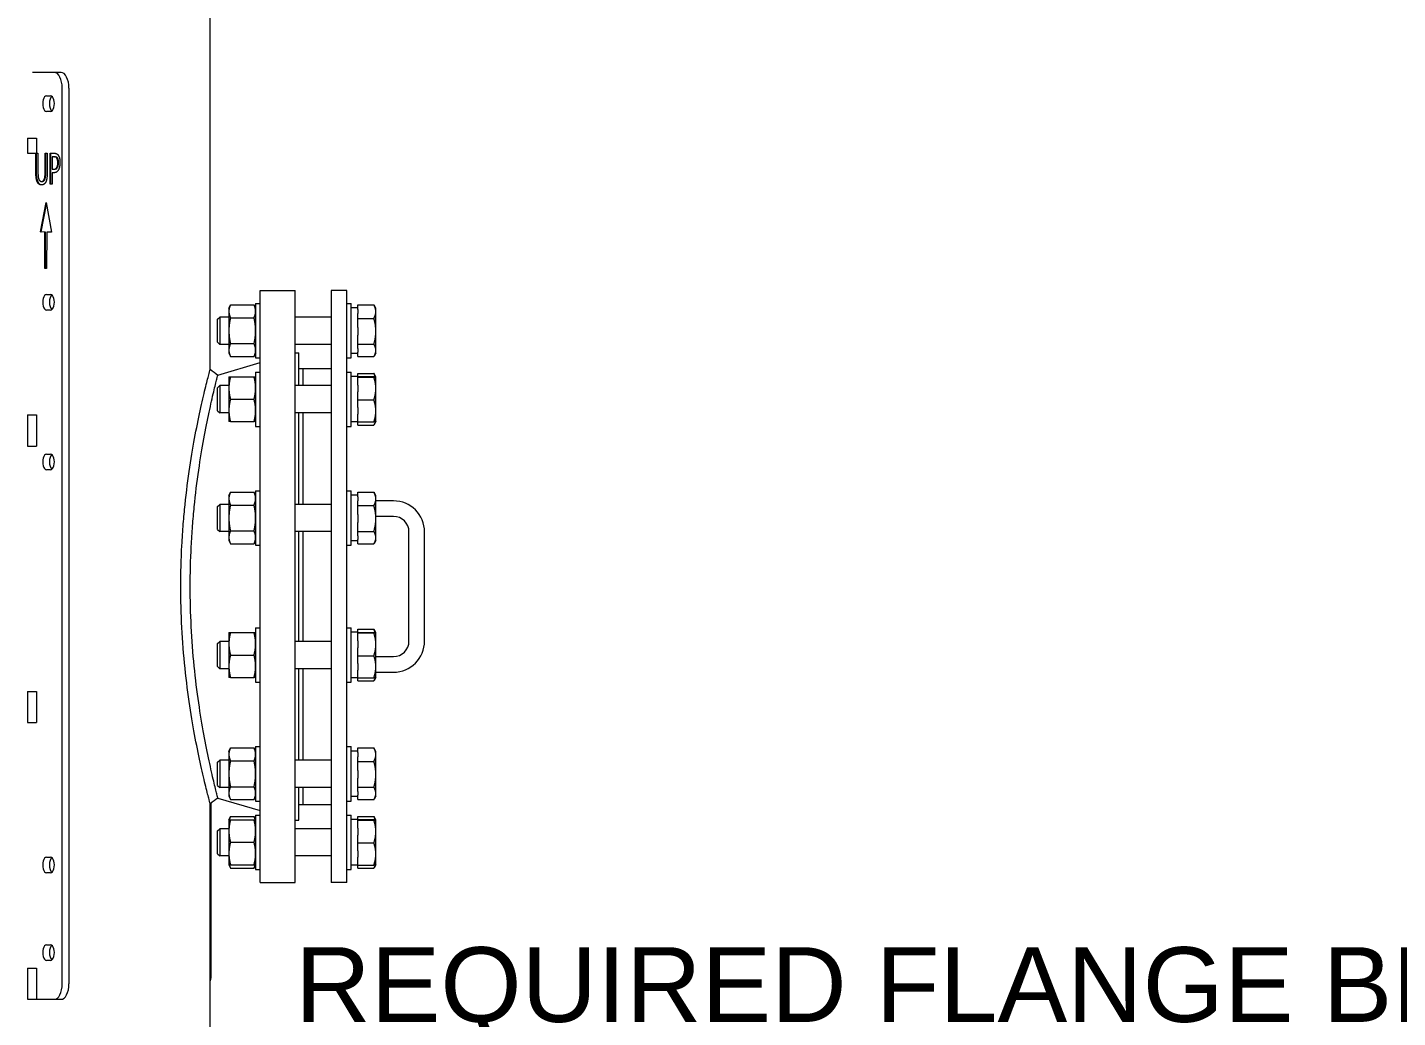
# Model space of a CAD drawing. Header units: inches. Extents: x 20 to 536, y 8 to 344.
# Drawn here: x 125.48 to 169.45, y 94.86 to 126.65 of the extents above; entities that cross this region are included whole.
import ezdxf

# ---------------------------------------------------------------- set-up
doc = ezdxf.new("R2010")
doc.units = ezdxf.units.IN
doc.header["$LTSCALE"] = 16
doc.header["$MEASUREMENT"] = 0
doc.layers.add('Symbol (ANSI)', color=7, linetype='Continuous', lineweight=25)
doc.layers.add('Visible (ANSI)', color=7, linetype='Continuous', lineweight=50)
doc.styles.add('MEMCOR Medium', font='arial.ttf')
doc.dimstyles.new('Default (ANSI)$7', dxfattribs={"dimscale": 16, "dimtxt": 0.15, "dimasz": 0.098425, "dimexe": 0.125, "dimexo": 0.0625, "dimgap": 0.031496, "dimtad": 0, "dimtih": 1, "dimtoh": 1, "dimdec": 4, "dimrnd": 1e-08, "dimzin": 3, "dimdsep": 46, "dimlunit": 5, "dimtxsty": 'MEMCOR Medium', "dimcen": 0.09, "dimdle": 0.393701, "dimclrd": 256, "dimclre": 256, "dimclrt": 256, "dimadec": 0, "dimazin": 1, "dimtfac": 0.8, "dimtofl": 0, "dimtmove": 0, "dimatfit": 3, "dimfxl": 1, "dimfrac": 1, "dimtolj": 1, "dimtzin": 4, "dimlwd": -1, "dimlwe": -1, "dimarcsym": 0})

msp = doc.modelspace()

# ---------------------------------------------------------------- linework, layer by layer
at = {"layer": 'Visible (ANSI)', "linetype": 'Continuous', "lineweight": 18}
for p, q in [((131.34677, 115.67351), (131.34677, 136.70412)), ((126.34737, 125.20079), (125.64337, 125.20079)), ((126.56388, 125.20079), (126.34737, 125.20079)), ((126.09737, 124.45079), (126.22237, 124.45079)), ((126.59737, 95.95079), (126.59737, 124.70079)), ((126.81388, 124.70079), (126.81388, 95.95079)), ((126.22237, 123.95079), (126.09737, 123.95079)), ((125.48133, 123.09079), (125.76837, 123.09079)), ((125.48133, 123.09079), (125.48133, 122.61036)), ((125.76837, 123.09079), (125.76837, 122.61036)), ((125.48133, 122.61036), (125.76837, 122.61036)), ((125.75392, 121.98638), (125.75392, 122.61036)), ((125.76837, 122.61036), (125.82037, 122.61036)), ((125.77557, 121.98638), (125.77557, 122.61036)), ((125.82037, 122.61036), (125.82037, 121.98638)), ((126.0493, 122.61036), (126.11576, 122.61036)), ((126.0493, 121.98313), (126.0493, 122.61036)), ((126.07096, 121.98313), (126.07096, 122.61036)), ((126.11576, 122.61036), (126.11576, 121.98638)), ((126.21097, 121.61036), (126.21097, 122.61036)), ((126.21097, 122.61036), (126.33658, 122.61036)), ((126.23262, 121.61036), (126.23262, 122.61036)), ((126.33253, 122.49529), (126.27742, 122.49529)), ((126.27742, 122.49529), (126.27742, 122.09659)), ((126.33253, 122.49529), (126.35418, 122.49529)), ((126.27742, 122.09659), (126.32281, 122.09659)), ((126.27742, 121.98313), (126.27742, 121.61036)), ((126.33375, 121.98313), (126.27742, 121.98313)), ((126.32281, 122.09659), (126.34446, 122.09659)), ((126.42937, 122.15655), (126.45102, 122.15655)), ((125.93464, 121.70275), (125.95629, 121.70275)), ((126.27742, 121.61036), (126.21097, 121.61036)), ((125.89696, 120.08128), (126.07927, 121.02444)), ((125.91861, 120.08128), (126.08976, 120.9667)), ((126.07927, 121.02444), (126.25186, 120.07434)), ((126.04507, 120.07918), (125.89696, 120.08128)), ((125.89696, 120.08128), (125.91861, 120.08128)), ((126.06672, 120.07918), (125.91861, 120.08128)), ((126.03785, 118.90326), (126.04507, 120.07918)), ((126.04507, 120.07918), (126.06672, 120.07918)), ((126.05951, 118.90352), (126.06672, 120.07918)), ((126.10172, 120.07786), (126.09554, 118.90396)), ((126.10172, 120.07786), (126.12337, 120.07786)), ((126.25186, 120.07434), (126.10172, 120.07786)), ((126.25177, 120.07485), (126.12337, 120.07786)), ((126.09554, 118.90396), (126.03785, 118.90326)), ((126.09737, 118.07579), (126.22237, 118.07579)), ((132.94707, 99.20079), (132.94707, 118.20079)), ((132.94707, 118.20079), (134.07207, 118.20079)), ((134.07207, 99.20079), (134.07207, 118.20079)), ((135.22707, 118.20079), (135.22707, 99.20079)), ((135.72707, 118.20079), (135.22707, 118.20079)), ((135.72707, 99.20079), (135.72707, 118.20079)), ((126.22237, 117.57579), (126.09737, 117.57579)), ((131.94744, 117.63016), (131.99931, 117.74139)), ((131.94744, 117.63016), (131.94744, 117.53383)), ((131.94744, 117.53383), (131.94744, 116.91116)), ((131.99931, 117.74139), (132.75457, 117.74139)), ((132.80644, 117.63016), (132.75457, 117.74139)), ((132.80644, 117.78616), (132.80644, 116.03616)), ((132.80644, 117.78616), (132.94707, 117.78616)), ((135.72707, 117.78616), (135.86769, 117.78616)), ((135.86769, 116.03616), (135.86769, 117.78616)), ((136.08669, 117.64066), (135.86769, 117.64066)), ((136.08669, 117.58947), (136.08669, 117.74084)), ((136.08669, 117.74084), (136.60062, 117.74084)), ((136.08669, 117.58947), (136.08669, 117.4593)), ((136.08669, 117.30793), (136.08669, 117.4593)), ((136.66482, 117.62991), (136.60733, 117.72949)), ((136.66482, 117.52439), (136.66482, 117.62991)), ((136.66482, 116.8931), (136.66482, 117.52439)), ((131.58669, 117.28251), (131.65285, 117.34866)), ((131.58669, 116.53981), (131.58669, 117.28251)), ((131.65285, 117.34866), (131.65285, 116.47366)), ((131.94744, 117.34866), (131.65285, 117.34866)), ((131.99931, 117.32628), (132.75457, 117.32628)), ((135.22707, 117.34866), (134.07207, 117.34866)), ((136.08669, 117.01783), (136.08669, 117.30793)), ((136.08669, 117.30793), (136.60062, 117.30793)), ((136.08669, 117.01783), (136.08669, 116.76836)), ((131.58669, 116.53981), (131.65285, 116.47366)), ((131.94744, 116.91116), (131.94744, 116.28849)), ((136.08669, 116.47826), (136.08669, 116.76836)), ((136.66482, 116.27987), (136.66482, 116.8931)), ((131.94744, 116.47366), (131.65285, 116.47366)), ((131.94744, 116.28849), (131.94744, 116.19216)), ((131.94744, 116.19216), (131.99931, 116.08093)), ((131.99931, 116.49605), (132.75457, 116.49605)), ((132.80644, 116.19216), (132.75457, 116.08093)), ((135.22707, 116.47366), (134.07207, 116.47366)), ((134.07207, 116.20079), (134.19707, 116.20079)), ((134.19707, 115.1487), (134.19707, 116.20079)), ((136.06539, 116.18166), (135.86769, 116.18166)), ((136.08669, 116.33952), (136.08669, 116.47826)), ((136.08669, 116.47826), (136.60062, 116.47826)), ((136.08669, 116.33952), (136.08669, 116.22022)), ((136.08669, 116.08148), (136.08669, 116.22022)), ((136.66482, 116.19241), (136.60733, 116.09284)), ((136.66482, 116.19241), (136.66482, 116.27987)), ((131.59313, 115.48953), (132.94707, 115.89079)), ((131.99931, 116.08093), (132.75457, 116.08093)), ((132.80644, 116.03616), (132.94707, 116.03616)), ((134.19707, 115.70079), (134.32707, 115.70079)), ((134.32707, 115.1487), (134.32707, 115.70079)), ((134.32707, 115.1487), (134.32707, 115.70079)), ((134.32707, 115.70079), (135.22707, 115.70079)), ((135.72707, 116.03616), (135.86769, 116.03616)), ((136.08669, 116.08148), (136.60062, 116.08148)), ((131.94744, 115.4302), (131.94744, 115.0707)), ((131.99931, 115.4302), (132.75457, 115.4302)), ((132.80644, 115.5862), (132.80644, 113.8362)), ((132.80644, 115.5862), (132.94707, 115.5862)), ((135.72707, 115.5862), (135.86769, 115.5862)), ((135.86769, 113.8362), (135.86769, 115.5862)), ((136.08669, 115.4407), (135.86769, 115.4407)), ((136.08669, 115.4407), (136.08669, 115.54088)), ((136.08669, 115.54088), (136.60062, 115.54088)), ((136.08669, 115.4407), (136.08669, 115.42659)), ((136.08669, 115.44015), (136.60062, 115.44015)), ((136.08669, 115.41929), (136.08669, 115.42659)), ((136.08669, 115.16441), (136.08669, 115.41929)), ((136.08669, 115.41929), (136.60062, 115.41929)), ((136.66469, 115.43018), (136.60733, 115.52952)), ((136.66482, 115.42995), (136.66469, 115.43018)), ((136.66482, 115.42972), (136.66482, 115.42995)), ((136.66482, 115.05482), (136.66482, 115.42972)), ((131.58669, 115.08255), (131.65285, 115.1487)), ((131.58669, 114.33985), (131.58669, 115.08255)), ((131.65285, 115.1487), (131.65285, 114.2737)), ((131.94744, 115.1487), (131.65285, 115.1487)), ((131.94744, 115.0707), (131.94744, 114.3517)), ((135.22707, 115.1487), (134.07207, 115.1487)), ((136.08669, 115.16441), (136.08669, 114.94522)), ((136.08669, 114.69034), (136.08669, 114.94522)), ((136.66482, 114.33629), (136.66482, 115.05482)), ((131.58669, 114.33985), (131.65285, 114.2737)), ((131.94744, 114.3517), (131.94744, 113.9922)), ((131.99931, 114.7112), (132.75457, 114.7112)), ((136.08669, 114.44275), (136.08669, 114.69034)), ((136.08669, 114.69034), (136.60062, 114.69034)), ((136.08669, 114.44275), (136.08669, 114.22984)), ((136.66482, 113.99245), (136.66482, 114.33629)), ((125.48133, 114.21079), (125.76837, 114.21079)), ((125.48133, 114.21079), (125.48133, 113.21079)), ((125.76837, 114.21079), (125.76837, 113.21079)), ((131.94744, 114.2737), (131.65285, 114.2737)), ((131.99931, 113.9922), (132.75457, 113.9922)), ((135.22707, 114.2737), (134.07207, 114.2737)), ((134.19707, 111.33825), (134.19707, 114.2737)), ((134.32707, 111.33825), (134.32707, 114.2737)), ((134.32707, 111.33825), (134.32707, 114.2737)), ((136.08669, 113.9817), (135.86769, 113.9817)), ((136.08669, 113.98225), (136.08669, 114.22984)), ((136.08669, 113.98225), (136.08669, 113.9817)), ((136.08669, 113.98225), (136.60062, 113.98225)), ((136.08669, 113.88152), (136.08669, 113.9817)), ((136.66469, 113.99222), (136.60733, 113.89288)), ((136.66482, 113.99245), (136.66469, 113.99222)), ((132.80644, 113.8362), (132.94707, 113.8362)), ((135.72707, 113.8362), (135.86769, 113.8362)), ((136.08669, 113.88152), (136.60062, 113.88152)), ((125.48133, 113.21079), (125.76837, 113.21079)), ((126.09737, 112.95079), (126.22237, 112.95079)), ((126.22237, 112.45079), (126.09737, 112.45079)), ((131.94744, 111.61975), (131.99931, 111.73098)), ((131.99931, 111.73098), (132.75457, 111.73098)), ((132.80644, 111.61975), (132.75457, 111.73098)), ((132.80644, 111.77575), (132.80644, 110.02575)), ((132.80644, 111.77575), (132.94707, 111.77575)), ((135.72707, 111.77575), (135.86769, 111.77575)), ((135.86769, 110.02575), (135.86769, 111.77575)), ((136.08669, 111.57906), (136.08669, 111.73043)), ((136.08669, 111.73043), (136.60062, 111.73043)), ((136.66482, 111.6195), (136.60733, 111.71908)), ((131.58669, 111.2721), (131.65285, 111.33825)), ((131.58669, 110.5294), (131.58669, 111.2721)), ((131.65285, 111.33825), (131.65285, 110.46325)), ((131.94744, 111.33825), (131.65285, 111.33825)), ((131.94744, 111.61975), (131.94744, 111.52343)), ((131.94744, 111.52343), (131.94744, 110.90075)), ((131.99931, 111.31587), (132.75457, 111.31587)), ((135.22707, 111.33825), (134.07207, 111.33825)), ((136.08669, 111.63025), (135.86769, 111.63025)), ((136.08669, 111.57906), (136.08669, 111.4489)), ((136.08669, 111.29753), (136.08669, 111.4489)), ((136.08669, 111.00742), (136.08669, 111.29753)), ((136.08669, 111.29753), (136.60062, 111.29753)), ((136.66482, 111.51398), (136.66482, 111.6195)), ((136.66482, 110.88269), (136.66482, 111.51398)), ((137.22707, 111.45079), (136.66482, 111.45079)), ((131.94744, 110.90075), (131.94744, 110.27808)), ((136.08669, 111.00742), (136.08669, 110.75795)), ((137.22707, 110.95079), (136.66482, 110.95079)), ((136.66482, 110.26946), (136.66482, 110.88269)), ((131.58669, 110.5294), (131.65285, 110.46325)), ((131.94744, 110.46325), (131.65285, 110.46325)), ((131.99931, 110.48564), (132.75457, 110.48564)), ((135.22707, 110.46325), (134.07207, 110.46325)), ((134.19707, 106.93833), (134.19707, 110.46325)), ((134.32707, 106.93833), (134.32707, 110.46325)), ((134.32707, 106.93833), (134.32707, 110.46325)), ((136.08669, 110.46785), (136.08669, 110.75795)), ((136.08669, 110.32911), (136.08669, 110.46785)), ((136.08669, 110.46785), (136.60062, 110.46785)), ((137.72707, 106.95079), (137.72707, 110.45079)), ((138.22707, 106.95079), (138.22707, 110.45079)), ((131.94744, 110.27808), (131.94744, 110.18175)), ((131.94744, 110.18175), (131.99931, 110.07052)), ((131.99931, 110.07052), (132.75457, 110.07052)), ((132.80644, 110.18175), (132.75457, 110.07052)), ((132.80644, 110.02575), (132.94707, 110.02575)), ((135.72707, 110.02575), (135.86769, 110.02575)), ((136.08669, 110.17125), (135.86769, 110.17125)), ((136.08669, 110.32911), (136.08669, 110.20981)), ((136.08669, 110.07108), (136.08669, 110.20981)), ((136.08669, 110.07108), (136.60062, 110.07108)), ((136.66482, 110.182), (136.60733, 110.08243)), ((136.66482, 110.182), (136.66482, 110.26946)), ((132.80644, 107.37583), (132.80644, 105.62583)), ((132.80644, 107.37583), (132.94707, 107.37583)), ((135.72707, 107.37583), (135.86769, 107.37583)), ((135.86769, 105.62583), (135.86769, 107.37583)), ((136.08669, 107.23033), (136.08669, 107.33051)), ((136.08669, 107.33051), (136.60062, 107.33051)), ((136.66469, 107.21981), (136.60733, 107.31915)), ((131.58669, 106.87218), (131.65285, 106.93833)), ((131.58669, 106.12948), (131.58669, 106.87218)), ((131.65285, 106.93833), (131.65285, 106.06333)), ((131.94744, 106.93833), (131.65285, 106.93833)), ((131.94744, 107.21983), (131.94744, 106.86033)), ((131.94744, 106.86033), (131.94744, 106.14133)), ((131.99931, 107.21983), (132.75457, 107.21983)), ((135.22707, 106.93833), (134.07207, 106.93833)), ((136.08669, 107.23033), (135.86769, 107.23033)), ((136.08669, 107.23033), (136.08669, 107.21622)), ((136.08669, 107.22978), (136.60062, 107.22978)), ((136.08669, 107.20892), (136.08669, 107.21622)), ((136.08669, 106.95404), (136.08669, 107.20892)), ((136.08669, 107.20892), (136.60062, 107.20892)), ((136.08669, 106.95404), (136.08669, 106.73485)), ((136.66482, 107.21958), (136.66469, 107.21981)), ((136.66482, 107.21935), (136.66482, 107.21958)), ((136.66482, 106.84445), (136.66482, 107.21935)), ((131.99931, 106.50083), (132.75457, 106.50083)), ((136.08669, 106.47997), (136.08669, 106.73485)), ((136.08669, 106.23238), (136.08669, 106.47997)), ((136.08669, 106.47997), (136.60062, 106.47997)), ((136.66482, 106.12592), (136.66482, 106.84445)), ((136.66482, 106.45079), (137.22707, 106.45079)), ((131.58669, 106.12948), (131.65285, 106.06333)), ((131.94744, 106.06333), (131.65285, 106.06333)), ((131.94744, 106.14133), (131.94744, 105.78183)), ((135.22707, 106.06333), (134.07207, 106.06333)), ((134.19707, 103.12788), (134.19707, 106.06333)), ((134.32707, 103.12788), (134.32707, 106.06333)), ((134.32707, 103.12788), (134.32707, 106.06333)), ((136.08669, 106.23238), (136.08669, 106.01947)), ((136.08669, 105.77188), (136.08669, 106.01947)), ((136.66482, 105.78208), (136.66482, 106.12592)), ((131.99931, 105.78183), (132.75457, 105.78183)), ((132.80644, 105.62583), (132.94707, 105.62583)), ((135.72707, 105.62583), (135.86769, 105.62583)), ((136.08669, 105.77133), (135.86769, 105.77133)), ((136.08669, 105.77188), (136.08669, 105.77133)), ((136.08669, 105.77188), (136.60062, 105.77188)), ((136.08669, 105.67115), (136.08669, 105.77133)), ((136.08669, 105.67115), (136.60062, 105.67115)), ((136.66469, 105.78185), (136.60733, 105.68251)), ((136.66482, 105.78208), (136.66469, 105.78185)), ((136.66482, 105.95079), (137.22707, 105.95079)), ((125.48133, 105.33079), (125.76837, 105.33079)), ((125.48133, 105.33079), (125.48133, 104.33079)), ((125.76837, 105.33079), (125.76837, 104.33079)), ((125.48133, 104.33079), (125.76837, 104.33079)), ((131.94744, 103.40938), (131.99931, 103.52061)), ((131.94744, 103.40938), (131.94744, 103.31306)), ((131.99931, 103.52061), (132.75457, 103.52061)), ((132.80644, 103.40938), (132.75457, 103.52061)), ((132.80644, 103.56538), (132.80644, 101.81538)), ((132.80644, 103.56538), (132.94707, 103.56538)), ((135.72707, 103.56538), (135.86769, 103.56538)), ((135.86769, 101.81538), (135.86769, 103.56538)), ((136.08669, 103.41988), (135.86769, 103.41988)), ((136.08669, 103.36869), (136.08669, 103.52006)), ((136.08669, 103.52006), (136.60062, 103.52006)), ((136.08669, 103.36869), (136.08669, 103.23853)), ((136.66482, 103.40913), (136.60733, 103.50871)), ((136.66482, 103.30361), (136.66482, 103.40913)), ((131.58669, 103.06173), (131.65285, 103.12788)), ((131.58669, 102.31903), (131.58669, 103.06173)), ((131.65285, 103.12788), (131.65285, 102.25288)), ((131.94744, 103.12788), (131.65285, 103.12788)), ((131.94744, 103.31306), (131.94744, 102.69038)), ((131.99931, 103.1055), (132.75457, 103.1055)), ((135.22707, 103.12788), (134.07207, 103.12788)), ((136.08669, 103.08716), (136.08669, 103.23853)), ((136.08669, 102.79705), (136.08669, 103.08716)), ((136.08669, 103.08716), (136.60062, 103.08716)), ((136.66482, 102.67232), (136.66482, 103.30361)), ((131.94744, 102.69038), (131.94744, 102.06771)), ((136.08669, 102.79705), (136.08669, 102.54758)), ((136.08669, 102.25748), (136.08669, 102.54758)), ((136.66482, 102.05909), (136.66482, 102.67232)), ((131.58669, 102.31903), (131.65285, 102.25288)), ((131.94744, 102.25288), (131.65285, 102.25288)), ((131.94744, 102.06771), (131.94744, 101.97138)), ((131.99931, 102.27527), (132.75457, 102.27527)), ((135.22707, 102.25288), (134.07207, 102.25288)), ((134.19707, 101.20079), (134.19707, 102.25288)), ((134.32707, 101.70079), (134.32707, 102.25288)), ((134.32707, 101.70079), (134.32707, 102.25288)), ((136.08669, 102.11874), (136.08669, 102.25748)), ((136.08669, 102.25748), (136.60062, 102.25748)), ((136.08669, 102.11874), (136.08669, 101.99944)), ((136.66482, 101.97163), (136.66482, 102.05909)), ((131.34677, 87.44461), (131.34677, 101.72808)), ((131.37922, 96.20079), (131.37922, 101.75231)), ((131.59313, 101.91205), (132.94707, 101.51079)), ((131.94744, 101.97138), (131.99931, 101.86015)), ((131.99931, 101.86015), (132.75457, 101.86015)), ((132.80644, 101.97138), (132.75457, 101.86015)), ((132.80644, 101.81538), (132.94707, 101.81538)), ((134.19707, 101.70079), (134.32707, 101.70079)), ((134.32707, 101.70079), (135.22707, 101.70079)), ((135.72707, 101.81538), (135.86769, 101.81538)), ((136.08669, 101.96088), (135.86769, 101.96088)), ((136.08669, 101.86071), (136.08669, 101.99944)), ((136.08669, 101.86071), (136.60062, 101.86071)), ((136.66482, 101.97163), (136.60733, 101.87206)), ((131.94744, 101.20942), (131.99931, 101.32065)), ((131.94744, 101.20942), (131.94744, 100.84992)), ((131.99931, 101.32065), (132.75457, 101.32065)), ((131.99931, 101.20942), (132.75457, 101.20942)), ((132.80644, 101.20942), (132.75457, 101.32065)), ((132.80644, 101.36542), (132.80644, 99.61542)), ((132.80644, 101.36542), (132.94707, 101.36542)), ((134.07207, 101.20079), (134.19707, 101.20079)), ((135.72707, 101.36542), (135.86769, 101.36542)), ((135.86769, 99.61542), (135.86769, 101.36542)), ((136.08669, 101.21992), (135.86769, 101.21992)), ((136.08669, 101.21992), (136.08669, 101.3201)), ((136.08669, 101.3201), (136.60062, 101.3201)), ((136.08669, 101.21992), (136.08669, 101.20581)), ((136.08669, 101.21938), (136.60062, 101.21938)), ((136.08669, 101.19852), (136.08669, 101.20581)), ((136.08669, 100.94363), (136.08669, 101.19852)), ((136.08669, 101.19852), (136.60062, 101.19852)), ((136.66469, 101.2094), (136.60733, 101.30875)), ((136.66482, 101.20917), (136.66469, 101.2094)), ((136.66482, 101.20895), (136.66482, 101.20917)), ((136.66482, 100.83404), (136.66482, 101.20895)), ((131.58669, 100.86177), (131.65285, 100.92792)), ((131.58669, 100.11907), (131.58669, 100.86177)), ((131.65285, 100.92792), (131.65285, 100.05292)), ((131.94744, 100.92792), (131.65285, 100.92792)), ((131.94744, 100.84992), (131.94744, 100.13092)), ((135.22707, 100.92792), (134.07207, 100.92792)), ((136.08669, 100.94363), (136.08669, 100.72445)), ((136.08669, 100.46956), (136.08669, 100.72445)), ((136.66482, 100.11552), (136.66482, 100.83404)), ((131.99931, 100.49042), (132.75457, 100.49042)), ((136.08669, 100.22197), (136.08669, 100.46956)), ((136.08669, 100.46956), (136.60062, 100.46956)), ((126.09737, 100.01329), (126.22237, 100.01329)), ((131.58669, 100.11907), (131.65285, 100.05292)), ((131.94744, 100.05292), (131.65285, 100.05292)), ((131.94744, 100.13092), (131.94744, 99.77142)), ((135.22707, 100.05292), (134.07207, 100.05292)), ((136.08669, 100.22197), (136.08669, 100.00906)), ((136.08669, 99.76147), (136.08669, 100.00906)), ((136.66482, 99.77167), (136.66482, 100.11552)), ((126.22237, 99.51329), (126.09737, 99.51329)), ((131.94744, 99.77142), (131.99931, 99.66019)), ((131.99931, 99.77142), (132.75457, 99.77142)), ((131.99931, 99.66019), (132.75457, 99.66019)), ((132.80644, 99.77142), (132.75457, 99.66019)), ((132.80644, 99.61542), (132.94707, 99.61542)), ((135.72707, 99.61542), (135.86769, 99.61542)), ((136.08669, 99.76092), (135.86769, 99.76092)), ((136.08669, 99.76147), (136.08669, 99.76092)), ((136.08669, 99.76147), (136.60062, 99.76147)), ((136.08669, 99.66074), (136.08669, 99.76092)), ((136.08669, 99.66074), (136.60062, 99.66074)), ((136.66469, 99.77145), (136.60733, 99.6721)), ((136.66482, 99.77167), (136.66469, 99.77145)), ((132.94707, 99.20079), (134.07207, 99.20079)), ((135.72707, 99.20079), (135.22707, 99.20079)), ((126.09737, 97.20079), (126.22237, 97.20079)), ((125.48133, 96.45079), (125.76837, 96.45079)), ((125.48133, 96.45079), (125.48133, 95.45079)), ((125.76837, 96.45079), (125.76837, 95.45079)), ((126.22237, 96.70079), (126.09737, 96.70079)), ((125.48133, 95.45079), (125.76837, 95.45079)), ((125.76837, 95.45079), (126.34737, 95.45079)), ((126.34737, 95.45079), (126.56388, 95.45079))]:
    msp.add_line(p, q, dxfattribs=at)
for centre, radius, start, end in [((137.22707, 110.45079), 1, 0, 90), ((137.22707, 110.45079), 0.5, 0, 90), ((137.22707, 106.95079), 1, 270, 0), ((137.22707, 106.95079), 0.5, 270, 0)]:
    msp.add_arc(centre, radius, start, end, dxfattribs=at)
for centre, major_axis, ratio, start_param, end_param in [((126.34737, 124.70079), (0, 0.5), 0.5, 4.71238898, 6.28318531), ((126.56388, 124.70079), (0, 0.5), 0.5, 4.71238898, 6.28318531), ((126.09737, 124.20079), (0, -0.25), 0.5, 3.14159265, 6.28318531), ((126.22237, 124.20079), (0, 0.25), 0.5, 3.14159265, 6.28318531), ((126.31388, 124.20079), (0, 0.25), 0.5, 0.37473443, 2.76685822), ((126.09737, 117.82579), (0, -0.25), 0.5, 3.14159265, 6.28318531), ((126.31388, 117.82579), (0, 0.25), 0.5, 0.37473443, 2.76685822), ((126.22237, 117.82579), (0, 0.25), 0.5, 3.14159265, 6.28318531), ((135.71244, 116.91116), (-4.13718, 0.06422), 0.17564313, 1.65893872, 1.6641065), ((126.09737, 112.70079), (0, -0.25), 0.5, 3.14159265, 6.28318531), ((126.31388, 112.70079), (0, 0.25), 0.5, 0.37473443, 2.76685822), ((126.22237, 112.70079), (0, 0.25), 0.5, 3.14159265, 6.28318531), ((126.09737, 99.76329), (0, -0.25), 0.5, 3.14159265, 6.28318531), ((126.31388, 99.76329), (0, 0.25), 0.5, 0.37473443, 2.76685822), ((126.22237, 99.76329), (0, 0.25), 0.5, 3.14159265, 6.28318531), ((126.09737, 96.95079), (0, -0.25), 0.5, 3.14159265, 6.28318531), ((126.31388, 96.95079), (0, 0.25), 0.5, 0.37473443, 2.76685822), ((126.22237, 96.95079), (0, 0.25), 0.5, 3.14159265, 6.28318531), ((126.34737, 95.95079), (0, -0.5), 0.5, 0, 1.57079633), ((126.56388, 95.95079), (0, -0.5), 0.5, 0, 1.57079633)]:
    msp.add_ellipse(centre, major_axis=major_axis, ratio=ratio, start_param=start_param, end_param=end_param, dxfattribs=at)
for points, degree in [([(126.42167, 122.4572), (126.40587, 122.47827), (126.36373, 122.49529), (126.33253, 122.49529)], 2), ([(126.33658, 122.61036), (126.38115, 122.61036), (126.44355, 122.58119), (126.46746, 122.54796)], 2), ([(126.45773, 122.30485), (126.45773, 122.35672), (126.4399, 122.43289), (126.42167, 122.4572)], 2), ([(126.42937, 122.15655), (126.44436, 122.18654), (126.45773, 122.25704), (126.45773, 122.30485)], 2), ([(126.46746, 122.54796), (126.49541, 122.50988), (126.52702, 122.39237), (126.52702, 122.3089)], 2), ([(126.52702, 122.3089), (126.52702, 122.24407), (126.50392, 122.12738), (126.48326, 122.08686)], 2), ([(125.80174, 121.68168), (125.7754, 121.73354), (125.75392, 121.87941), (125.75392, 121.98638)], 2), ([(125.82037, 121.98638), (125.82037, 121.91668), (125.82929, 121.82268), (125.84185, 121.78459)], 2), ([(126.02783, 121.78459), (126.04039, 121.82268), (126.0493, 121.91587), (126.0493, 121.98313)], 2), ([(126.11576, 121.98638), (126.11576, 121.88184), (126.09469, 121.73273), (126.06794, 121.68168)], 2), ([(126.32281, 122.09659), (126.36332, 122.09659), (126.41316, 122.12252), (126.42937, 122.15655)], 2), ([(126.48326, 122.08686), (126.45733, 122.03581), (126.38723, 121.98313), (126.33375, 121.98313)], 2), ([(125.93464, 121.58929), (125.89047, 121.58929), (125.82483, 121.63548), (125.80174, 121.68168)], 2), ([(125.84185, 121.78459), (125.85522, 121.74407), (125.90141, 121.70275), (125.93464, 121.70275)], 2), ([(125.93464, 121.70275), (125.96584, 121.70275), (126.01446, 121.74407), (126.02783, 121.78459)], 2), ([(126.06794, 121.68168), (126.04404, 121.63467), (125.98083, 121.58929), (125.93464, 121.58929)], 2), ([(131.34677, 115.67351), (131.42889, 115.61218), (131.51101, 115.55086), (131.59313, 115.48953)], 3), ([(131.59313, 101.91205), (131.51101, 101.85072), (131.42889, 101.78941), (131.34677, 101.72808)], 3)]:
    msp.add_open_spline(points, degree=degree, dxfattribs=at)
for points, knots in [([(126.44332, 122.4572), (126.42904, 122.47624), (126.41462, 122.48348), (126.38994, 122.49345), (126.37094, 122.49529), (126.35418, 122.49529)], [-0.38189383, -0.38189383, -0.38189383, -0.38189383, -0.255461127, -0.255461127, 0, 0, 0, 0]), ([(126.47938, 122.30485), (126.47938, 122.32513), (126.47836, 122.3456), (126.47279, 122.38795), (126.46846, 122.40391), (126.45922, 122.43164), (126.45191, 122.44575), (126.44332, 122.4572)], [-0.337279569, -0.337279569, -0.337279569, -0.337279569, -0.253916557, -0.253916557, -0.157342525, -0.157342525, 0, 0, 0, 0]), ([(126.45102, 122.15655), (126.45582, 122.16615), (126.46018, 122.17655), (126.46796, 122.19996), (126.47071, 122.21133), (126.47767, 122.24798), (126.47938, 122.27687), (126.47938, 122.30485)], [-0.377899074, -0.377899074, -0.377899074, -0.377899074, -0.298395577, -0.298395577, -0.213230014, -0.213230014, 0, 0, 0, 0]), ([(125.82339, 121.68168), (125.81469, 121.6988), (125.80718, 121.71782), (125.79463, 121.76009), (125.78981, 121.78273), (125.78179, 121.83721), (125.77557, 121.89137), (125.77557, 121.98638)], [-1.83487294, -1.83487294, -1.83487294, -1.83487294, -1.2832116, -1.2832116, -0.72393044, -0.72393044, 0, 0, 0, 0]), ([(126.04948, 121.78459), (126.05802, 121.81048), (126.06358, 121.83882), (126.06801, 121.88503), (126.07096, 121.91936), (126.07096, 121.98313)], [-1.42536624, -1.42536624, -1.42536624, -1.42536624, -0.48598408, -0.48598408, 0, 0, 0, 0]), ([(126.34446, 122.09659), (126.35973, 122.09659), (126.37617, 122.09797), (126.40852, 122.10718), (126.41857, 122.11427), (126.43498, 122.12902), (126.44363, 122.14103), (126.45102, 122.15655)], [-0.372028077, -0.372028077, -0.372028077, -0.372028077, -0.274279003, -0.274279003, -0.163348537, -0.163348537, 0, 0, 0, 0]), ([(125.94573, 121.58963), (125.93345, 121.59044), (125.92113, 121.59272), (125.89544, 121.60182), (125.88217, 121.6092), (125.85211, 121.63479), (125.83667, 121.6551), (125.82339, 121.68168)], [-0.684616332, -0.684616332, -0.684616332, -0.684616332, -0.497865325, -0.497865325, -0.286365354, -0.286365354, 0, 0, 0, 0]), ([(125.95629, 121.70275), (125.96955, 121.70275), (125.98284, 121.70555), (126.00359, 121.71659), (126.01577, 121.72447), (126.03633, 121.75228), (126.04366, 121.76695), (126.04948, 121.78459)], [-0.729908788, -0.729908788, -0.729908788, -0.729908788, -0.378375556, -0.378375556, -0.16104957, -0.16104957, 0, 0, 0, 0]), ([(130.48478, 110.71538), (130.50113, 110.92076), (130.51971, 111.12398), (130.58394, 111.74705), (130.63655, 112.15426), (130.74968, 112.91026), (130.81008, 113.25903), (130.92784, 113.88293), (130.98939, 114.17921), (131.10538, 114.70434), (131.15971, 114.93321), (131.25032, 115.30261), (131.2866, 115.44345), (131.33484, 115.62893), (131.34677, 115.67351), (131.34677, 115.67351)], [5.00235662, 5.00235662, 5.00235662, 5.00235662, 6.54255182, 6.54255182, 9.81382772, 9.81382772, 13.08510363, 13.08510363, 16.38817514, 16.38817514, 19.69124664, 19.69124664, 22.99431815, 22.99431815, 26.29738966, 26.29738966, 26.29738966, 26.29738966]), ([(130.78178, 110.64735), (130.79744, 110.85283), (130.81531, 111.05615), (130.87619, 111.66824), (130.92565, 112.06489), (131.032, 112.80121), (131.0888, 113.14087), (131.1995, 113.74823), (131.25735, 114.03653), (131.36636, 114.54738), (131.4174, 114.76996), (131.50253, 115.12912), (131.53661, 115.26601), (131.58193, 115.44624), (131.59313, 115.48953), (131.59313, 115.48953)], [4.83303206, 4.83303206, 4.83303206, 4.83303206, 6.37311501, 6.37311501, 9.55967252, 9.55967252, 12.74623003, 12.74623003, 15.96260169, 15.96260169, 19.17897335, 19.17897335, 22.39534502, 22.39534502, 25.61171668, 25.61171668, 25.61171668, 25.61171668]), ([(130.40469, 108.70079), (130.40469, 109.13009), (130.41591, 109.5743), (130.45106, 110.25085), (130.46651, 110.48448), (130.48478, 110.71538)], [105.18955863, 105.18955863, 105.18955863, 105.18955863, 108.46083454, 108.46083454, 110.19191525, 110.19191525, 110.19191525, 110.19191525]), ([(130.70774, 108.70079), (130.70774, 109.11898), (130.71828, 109.55169), (130.75104, 110.20537), (130.76514, 110.4276), (130.78178, 110.64735)], [102.44686671, 102.44686671, 102.44686671, 102.44686671, 105.63342422, 105.63342422, 107.27989877, 107.27989877, 107.27989877, 107.27989877]), ([(131.34677, 101.72808), (131.34677, 101.72808), (131.33484, 101.77266), (131.2866, 101.95813), (131.25032, 102.09898), (131.15971, 102.46837), (131.10538, 102.69724), (130.98939, 103.22237), (130.92784, 103.51866), (130.81008, 104.14255), (130.74968, 104.49133), (130.63655, 105.24733), (130.58394, 105.65454), (130.4966, 106.50177), (130.46188, 106.94243), (130.41591, 107.82728), (130.40469, 108.27149), (130.40469, 108.70079)], [78.89216898, 78.89216898, 78.89216898, 78.89216898, 82.19524048, 82.19524048, 85.49831199, 85.49831199, 88.80138349, 88.80138349, 92.104455, 92.104455, 95.37573091, 95.37573091, 98.64700681, 98.64700681, 101.91828272, 101.91828272, 105.18955863, 105.18955863, 105.18955863, 105.18955863]), ([(131.59313, 101.91205), (131.59313, 101.91205), (131.58193, 101.95535), (131.53661, 102.13558), (131.50253, 102.27246), (131.4174, 102.63162), (131.36636, 102.8542), (131.25735, 103.36506), (131.1995, 103.65336), (131.0888, 104.26071), (131.032, 104.60037), (130.92565, 105.33669), (130.87619, 105.73335), (130.7941, 106.55865), (130.76148, 106.98791), (130.71828, 107.84989), (130.70774, 108.28261), (130.70774, 108.70079)], [76.83515003, 76.83515003, 76.83515003, 76.83515003, 80.0515217, 80.0515217, 83.26789336, 83.26789336, 86.48426502, 86.48426502, 89.70063669, 89.70063669, 92.88719419, 92.88719419, 96.0737517, 96.0737517, 99.26030921, 99.26030921, 102.44686671, 102.44686671, 102.44686671, 102.44686671]), ([(131.34677, 96.01716), (131.34846, 96.02177), (131.35009, 96.0264), (131.36729, 96.07769), (131.37627, 96.12623), (131.37902, 96.18361), (131.37922, 96.1922), (131.37922, 96.20079)], [2.740872998, 2.740872998, 2.740872998, 2.740872998, 2.77220004, 2.77220004, 3.086359305, 3.086359305, 3.141592654, 3.141592654, 3.141592654, 3.141592654])]:
    msp.add_open_spline(points, degree=3, knots=knots, dxfattribs=at)
for points, weights in [([(131.99931, 117.74139), (131.94744, 117.63016), (131.94744, 117.53383)], [1, 1.0379548493, 1]), ([(131.94744, 117.53383), (131.94744, 117.43751), (131.99931, 117.32628)], [1, 1.0379548493, 1]), ([(132.80644, 117.53383), (132.80644, 117.63016), (132.75457, 117.74139)], [1, 1.0379548493, 1]), ([(132.75457, 117.32628), (132.80644, 117.43751), (132.80644, 117.53383)], [1, 1.0379548493, 1]), ([(136.66482, 117.52439), (136.66482, 117.62484), (136.60062, 117.74084)], [1, 1.04314139574, 1.01001874936]), ([(136.60062, 117.74084), (136.60407, 117.73512), (136.60733, 117.72949)], [1.01001874936, 1.01174639157, 1.01326655323]), ([(136.60062, 117.30793), (136.66482, 117.42393), (136.66482, 117.52439)], [1.01001874936, 1.04314139574, 1]), ([(131.99931, 117.32628), (131.94744, 117.10382), (131.94744, 116.91116)], [1, 1.0379548493, 1]), ([(132.80644, 116.91116), (132.80644, 117.10382), (132.75457, 117.32628)], [1, 1.0379548493, 1]), ([(136.66482, 116.8931), (136.66482, 117.08562), (136.60062, 117.30793)], [1, 1.04314139574, 1.01001874936]), ([(131.94744, 116.91116), (131.94744, 116.71851), (131.99931, 116.49605)], [1, 1.0379548493, 1]), ([(132.75457, 116.49605), (132.80644, 116.71851), (132.80644, 116.91116)], [1, 1.0379548493, 1]), ([(136.60062, 116.47826), (136.66482, 116.70057), (136.66482, 116.8931)], [1.01001874936, 1.04314139574, 1]), ([(131.99931, 116.49605), (131.94744, 116.38482), (131.94744, 116.28849)], [1, 1.0379548493, 1]), ([(131.94744, 116.28849), (131.94744, 116.19216), (131.99931, 116.08093)], [1, 1.0379548493, 1]), ([(132.80644, 116.28849), (132.80644, 116.38482), (132.75457, 116.49605)], [1, 1.0379548493, 1]), ([(132.75457, 116.08093), (132.80644, 116.19216), (132.80644, 116.28849)], [1, 1.0379548493, 1]), ([(136.66482, 116.27987), (136.66482, 116.37194), (136.60062, 116.47826)], [1, 1.04314139574, 1.01001874936]), ([(136.60062, 116.08148), (136.66482, 116.1878), (136.66482, 116.27987)], [1.01001874936, 1.04314139574, 1]), ([(131.94744, 115.4302), (131.94744, 115.4302), (131.99931, 115.4302)], [1, 1.0379548493, 1]), ([(131.99931, 115.4302), (131.94744, 115.23754), (131.94744, 115.0707)], [1, 1.0379548493, 1]), ([(132.80644, 115.0707), (132.80644, 115.23754), (132.75457, 115.4302)], [1, 1.0379548493, 1]), ([(132.75457, 115.4302), (132.80644, 115.4302), (132.80644, 115.4302)], [1, 1.0379548493, 1]), ([(136.60062, 115.54088), (136.60407, 115.53516), (136.60733, 115.52952)], [1.01001874936, 1.01174639157, 1.01326655323]), ([(136.64713, 115.43505), (136.6314, 115.48527), (136.60062, 115.54088)], [1.02429968931, 1.02563189319, 1.01001874936]), ([(136.66482, 115.42972), (136.66482, 115.43456), (136.60062, 115.44015)], [1, 1.04314139574, 1.01001874936]), ([(136.60062, 115.41929), (136.66482, 115.42488), (136.66482, 115.42972)], [1.01001874936, 1.04314139574, 1]), ([(136.66482, 115.05482), (136.66482, 115.22397), (136.60062, 115.41929)], [1, 1.04314139574, 1.01001874936]), ([(131.94744, 115.0707), (131.94744, 114.90386), (131.99931, 114.7112)], [1, 1.0379548493, 1]), ([(132.75457, 114.7112), (132.80644, 114.90386), (132.80644, 115.0707)], [1, 1.0379548493, 1]), ([(136.60062, 114.69034), (136.66482, 114.88566), (136.66482, 115.05482)], [1.01001874936, 1.04314139574, 1]), ([(131.99931, 114.7112), (131.94744, 114.51854), (131.94744, 114.3517)], [1, 1.0379548493, 1]), ([(131.94744, 114.3517), (131.94744, 114.18486), (131.99931, 113.9922)], [1, 1.0379548493, 1]), ([(132.80644, 114.3517), (132.80644, 114.51854), (132.75457, 114.7112)], [1, 1.0379548493, 1]), ([(132.75457, 113.9922), (132.80644, 114.18486), (132.80644, 114.3517)], [1, 1.0379548493, 1]), ([(136.66482, 114.33629), (136.66482, 114.50061), (136.60062, 114.69034)], [1, 1.04314139574, 1.01001874936]), ([(136.60062, 113.98225), (136.66482, 114.17198), (136.66482, 114.33629)], [1.01001874936, 1.04314139574, 1]), ([(131.99931, 113.9922), (131.94744, 113.9922), (131.94744, 113.9922)], [1, 1.0379548493, 1]), ([(132.80644, 113.9922), (132.80644, 113.9922), (132.75457, 113.9922)], [1, 1.0379548493, 1]), ([(136.66469, 113.99222), (136.66201, 113.98759), (136.60062, 113.98225)], [1.00373289337, 1.04164895705, 1.01001874936]), ([(136.60062, 113.88152), (136.63447, 113.93758), (136.65018, 113.98784)], [1.01001874936, 1.02721658286, 1.02385469408]), ([(131.99931, 111.73098), (131.94744, 111.61975), (131.94744, 111.52343)], [1, 1.0379548493, 1]), ([(132.80644, 111.52343), (132.80644, 111.61975), (132.75457, 111.73098)], [1, 1.0379548493, 1]), ([(136.66482, 111.51398), (136.66482, 111.61444), (136.60062, 111.73043)], [1, 1.04314139574, 1.01001874936]), ([(136.60062, 111.73043), (136.60407, 111.72472), (136.60733, 111.71908)], [1.01001874936, 1.01174639157, 1.01326655323]), ([(131.94744, 111.52343), (131.94744, 111.4271), (131.99931, 111.31587)], [1, 1.0379548493, 1]), ([(131.99931, 111.31587), (131.94744, 111.09341), (131.94744, 110.90075)], [1, 1.0379548493, 1]), ([(132.75457, 111.31587), (132.80644, 111.4271), (132.80644, 111.52343)], [1, 1.0379548493, 1]), ([(132.80644, 110.90075), (132.80644, 111.09341), (132.75457, 111.31587)], [1, 1.0379548493, 1]), ([(136.60062, 111.29753), (136.66482, 111.41352), (136.66482, 111.51398)], [1.01001874936, 1.04314139574, 1]), ([(136.66482, 110.88269), (136.66482, 111.07522), (136.60062, 111.29753)], [1, 1.04314139574, 1.01001874936]), ([(131.94744, 110.90075), (131.94744, 110.7081), (131.99931, 110.48564)], [1, 1.0379548493, 1]), ([(132.75457, 110.48564), (132.80644, 110.7081), (132.80644, 110.90075)], [1, 1.0379548493, 1]), ([(136.60062, 110.46785), (136.66482, 110.69016), (136.66482, 110.88269)], [1.01001874936, 1.04314139574, 1]), ([(131.99931, 110.48564), (131.94744, 110.37441), (131.94744, 110.27808)], [1, 1.0379548493, 1]), ([(132.80644, 110.27808), (132.80644, 110.37441), (132.75457, 110.48564)], [1, 1.0379548493, 1]), ([(136.66482, 110.26946), (136.66482, 110.36153), (136.60062, 110.46785)], [1, 1.04314139574, 1.01001874936]), ([(131.94744, 110.27808), (131.94744, 110.18175), (131.99931, 110.07052)], [1, 1.0379548493, 1]), ([(132.75457, 110.07052), (132.80644, 110.18175), (132.80644, 110.27808)], [1, 1.0379548493, 1]), ([(136.60062, 110.07108), (136.66482, 110.17739), (136.66482, 110.26946)], [1.01001874936, 1.04314139574, 1]), ([(136.60062, 107.33051), (136.60407, 107.32479), (136.60733, 107.31915)], [1.01001874936, 1.01174639157, 1.01326655323]), ([(136.64713, 107.22468), (136.6314, 107.2749), (136.60062, 107.33051)], [1.02429968931, 1.02563189319, 1.01001874936]), ([(131.94744, 107.21983), (131.94744, 107.21983), (131.99931, 107.21983)], [1, 1.0379548493, 1]), ([(131.99931, 107.21983), (131.94744, 107.02717), (131.94744, 106.86033)], [1, 1.0379548493, 1]), ([(131.94744, 106.86033), (131.94744, 106.69349), (131.99931, 106.50083)], [1, 1.0379548493, 1]), ([(132.80644, 106.86033), (132.80644, 107.02717), (132.75457, 107.21983)], [1, 1.0379548493, 1]), ([(132.75457, 107.21983), (132.80644, 107.21983), (132.80644, 107.21983)], [1, 1.0379548493, 1]), ([(132.75457, 106.50083), (132.80644, 106.69349), (132.80644, 106.86033)], [1, 1.0379548493, 1]), ([(136.66482, 107.21935), (136.66482, 107.22419), (136.60062, 107.22978)], [1, 1.04314139574, 1.01001874936]), ([(136.60062, 107.20892), (136.66482, 107.21451), (136.66482, 107.21935)], [1.01001874936, 1.04314139574, 1]), ([(136.66482, 106.84445), (136.66482, 107.0136), (136.60062, 107.20892)], [1, 1.04314139574, 1.01001874936]), ([(131.99931, 106.50083), (131.94744, 106.30817), (131.94744, 106.14133)], [1, 1.0379548493, 1]), ([(132.80644, 106.14133), (132.80644, 106.30817), (132.75457, 106.50083)], [1, 1.0379548493, 1]), ([(136.60062, 106.47997), (136.66482, 106.67529), (136.66482, 106.84445)], [1.01001874936, 1.04314139574, 1]), ([(136.66482, 106.12592), (136.66482, 106.29024), (136.60062, 106.47997)], [1, 1.04314139574, 1.01001874936]), ([(131.94744, 106.14133), (131.94744, 105.97449), (131.99931, 105.78183)], [1, 1.0379548493, 1]), ([(132.75457, 105.78183), (132.80644, 105.97449), (132.80644, 106.14133)], [1, 1.0379548493, 1]), ([(136.60062, 105.77188), (136.66482, 105.96161), (136.66482, 106.12592)], [1.01001874936, 1.04314139574, 1]), ([(131.99931, 105.78183), (131.94744, 105.78183), (131.94744, 105.78183)], [1, 1.0379548493, 1]), ([(132.80644, 105.78183), (132.80644, 105.78183), (132.75457, 105.78183)], [1, 1.0379548493, 1]), ([(136.66469, 105.78185), (136.66201, 105.77722), (136.60062, 105.77188)], [1.00373289337, 1.04164895705, 1.01001874936]), ([(136.60062, 105.67115), (136.63447, 105.72721), (136.65018, 105.77747)], [1.01001874936, 1.02721658286, 1.02385469408]), ([(131.99931, 103.52061), (131.94744, 103.40938), (131.94744, 103.31306)], [1, 1.0379548493, 1]), ([(132.80644, 103.31306), (132.80644, 103.40938), (132.75457, 103.52061)], [1, 1.0379548493, 1]), ([(136.66482, 103.30361), (136.66482, 103.40407), (136.60062, 103.52006)], [1, 1.04314139574, 1.01001874936]), ([(136.60062, 103.52006), (136.60407, 103.51435), (136.60733, 103.50871)], [1.01001874936, 1.01174639157, 1.01326655323]), ([(131.94744, 103.31306), (131.94744, 103.21673), (131.99931, 103.1055)], [1, 1.0379548493, 1]), ([(131.99931, 103.1055), (131.94744, 102.88304), (131.94744, 102.69038)], [1, 1.0379548493, 1]), ([(132.75457, 103.1055), (132.80644, 103.21673), (132.80644, 103.31306)], [1, 1.0379548493, 1]), ([(132.80644, 102.69038), (132.80644, 102.88304), (132.75457, 103.1055)], [1, 1.0379548493, 1]), ([(136.60062, 103.08716), (136.66482, 103.20315), (136.66482, 103.30361)], [1.01001874936, 1.04314139574, 1]), ([(136.66482, 102.67232), (136.66482, 102.86485), (136.60062, 103.08716)], [1, 1.04314139574, 1.01001874936]), ([(131.94744, 102.69038), (131.94744, 102.49773), (131.99931, 102.27527)], [1, 1.0379548493, 1]), ([(132.75457, 102.27527), (132.80644, 102.49773), (132.80644, 102.69038)], [1, 1.0379548493, 1]), ([(136.60062, 102.25748), (136.66482, 102.47979), (136.66482, 102.67232)], [1.01001874936, 1.04314139574, 1]), ([(131.99931, 102.27527), (131.94744, 102.16404), (131.94744, 102.06771)], [1, 1.0379548493, 1]), ([(131.94744, 102.06771), (131.94744, 101.97138), (131.99931, 101.86015)], [1, 1.0379548493, 1]), ([(132.80644, 102.06771), (132.80644, 102.16404), (132.75457, 102.27527)], [1, 1.0379548493, 1]), ([(132.75457, 101.86015), (132.80644, 101.97138), (132.80644, 102.06771)], [1, 1.0379548493, 1]), ([(136.66482, 102.05909), (136.66482, 102.15116), (136.60062, 102.25748)], [1, 1.04314139574, 1.01001874936]), ([(136.60062, 101.86071), (136.66482, 101.96702), (136.66482, 102.05909)], [1.01001874936, 1.04314139574, 1]), ([(131.94744, 101.20942), (131.94744, 101.20942), (131.99931, 101.20942)], [1, 1.0379548493, 1]), ([(131.99931, 101.20942), (131.94744, 101.01677), (131.94744, 100.84992)], [1, 1.0379548493, 1]), ([(131.99931, 101.32065), (131.97196, 101.262), (131.95927, 101.20942)], [1, 1.01965956375, 1.01895290532]), ([(132.79461, 101.20942), (132.78192, 101.262), (132.75457, 101.32065)], [1.01895290532, 1.01965956375, 1]), ([(132.80644, 100.84992), (132.80644, 101.01677), (132.75457, 101.20942)], [1, 1.0379548493, 1]), ([(132.75457, 101.20942), (132.80644, 101.20942), (132.80644, 101.20942)], [1, 1.0379548493, 1]), ([(136.60062, 101.3201), (136.60407, 101.31438), (136.60733, 101.30875)], [1.01001874936, 1.01174639157, 1.01326655323]), ([(136.64713, 101.21428), (136.6314, 101.26449), (136.60062, 101.3201)], [1.02429968931, 1.02563189319, 1.01001874936]), ([(136.66482, 101.20895), (136.66482, 101.21379), (136.60062, 101.21938)], [1, 1.04314139574, 1.01001874936]), ([(136.60062, 101.19852), (136.66482, 101.2041), (136.66482, 101.20895)], [1.01001874936, 1.04314139574, 1]), ([(136.66482, 100.83404), (136.66482, 101.00319), (136.60062, 101.19852)], [1, 1.04314139574, 1.01001874936]), ([(131.94744, 100.84992), (131.94744, 100.68308), (131.99931, 100.49042)], [1, 1.0379548493, 1]), ([(132.75457, 100.49042), (132.80644, 100.68308), (132.80644, 100.84992)], [1, 1.0379548493, 1]), ([(136.60062, 100.46956), (136.66482, 100.66488), (136.66482, 100.83404)], [1.01001874936, 1.04314139574, 1]), ([(131.99931, 100.49042), (131.94744, 100.29777), (131.94744, 100.13092)], [1, 1.0379548493, 1]), ([(132.80644, 100.13092), (132.80644, 100.29777), (132.75457, 100.49042)], [1, 1.0379548493, 1]), ([(136.66482, 100.11552), (136.66482, 100.27983), (136.60062, 100.46956)], [1, 1.04314139574, 1.01001874936]), ([(131.94744, 100.13092), (131.94744, 99.96408), (131.99931, 99.77142)], [1, 1.0379548493, 1]), ([(132.75457, 99.77142), (132.80644, 99.96408), (132.80644, 100.13092)], [1, 1.0379548493, 1]), ([(136.60062, 99.76147), (136.66482, 99.9512), (136.66482, 100.11552)], [1.01001874936, 1.04314139574, 1]), ([(131.99931, 99.77142), (131.94744, 99.77142), (131.94744, 99.77142)], [1, 1.0379548493, 1]), ([(131.95927, 99.77142), (131.97196, 99.71884), (131.99931, 99.66019)], [1.01895290532, 1.01965956375, 1]), ([(132.75457, 99.66019), (132.78192, 99.71884), (132.79461, 99.77142)], [1, 1.01965956375, 1.01895290532]), ([(132.80644, 99.77142), (132.80644, 99.77142), (132.75457, 99.77142)], [1, 1.0379548493, 1]), ([(136.66469, 99.77145), (136.66201, 99.76681), (136.60062, 99.76147)], [1.00373289337, 1.04164895705, 1.01001874936]), ([(136.60062, 99.66074), (136.63447, 99.7168), (136.65018, 99.76706)], [1.01001874936, 1.02721658286, 1.02385469408])]:
    msp.add_rational_spline(points, weights, degree=2, dxfattribs=at)

# ---------------------------------------------------------------- texts
at = {"layer": 'Symbol (ANSI)', "color": 179, "true_color": 0x262659, "insert": (178.41279, 97.12446), "char_height": 2.4000001, "width": 44.3524428, "attachment_point": 3, "line_spacing_factor": 0.944221, "style": 'MEMCOR Medium'}
msp.add_mtext('\\fArial|b0|i0;REQUIRED FLANGE BREAK\\P\\fArial|b0|i0;FOR INFLUENT\\P\\fArial|b0|i0;INSPECTION/CLEANING', dxfattribs=at)

# ---------------------------------------------------------------- leaders
at = {"layer": 'Symbol (ANSI)', "annotation_type": 0, "has_hookline": 1, "hookline_direction": 1, "text_width": 44.07094}
msp.add_leader([(167.52307, 80.68788), (181.89456, 85.75435), (180.49153, 95.92446), (178.91673, 95.92446)], dimstyle='Default (ANSI)$7', override={"dimtad": 0}, dxfattribs=at)

doc.saveas('drawing.dxf')
